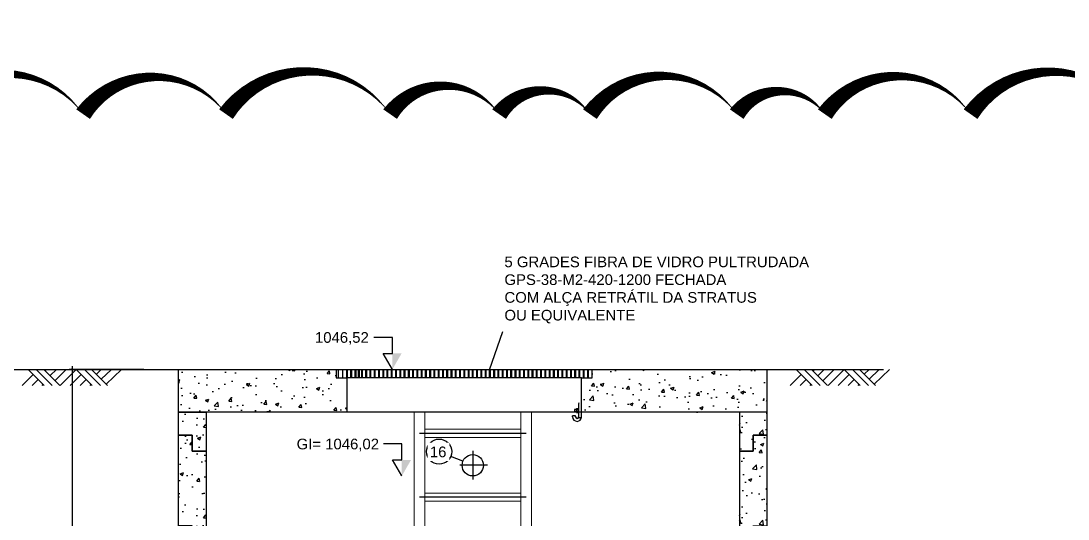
# Model space of a CAD drawing. Extents: x -160 to 364724, y -100 to 7353297.
# Drawn here: x 361672.11 to 361688.79, y 7348045.48 to 7348053.42 of the extents above; entities that cross this region are included whole.
import ezdxf
from ezdxf.enums import TextEntityAlignment as Align

# ---------------------------------------------------------------- set-up
doc = ezdxf.new("R2010")
doc.units = 0
doc.header["$LTSCALE"] = 5
doc.linetypes.add('SGC_DASHDOT', pattern=[1, 0.5, -0.25, 0, -0.25])
doc.layers.add('00-trabalho', color=7, linetype='Continuous', lineweight=25)
doc.layers.add('ESCADA', color=2, linetype='Continuous', lineweight=20)
for name, color, linetype in [('BOLA LM', 1, 'Continuous'), ('BOMBA', 1, 'Continuous'), ('GER-SIMBOLOS', 1, 'Continuous'), ('PAREDE CONCRETO CORTE', 5, 'Continuous'), ('PAREDE-VISTA', 2, 'Continuous'), ('Q-PLATO', 5, 'Continuous'), ('SANC_COTAS', 1, 'Continuous'), ('SANC_TEXTO', 2, 'Continuous'), ('SGC-Eixos', 253, 'SGC_DASHDOT'), ('SGC-Tubos (Desenho Bifilar)', 3, 'Continuous'), ('TERRENO', 6, 'Continuous'), ('VEGETAÇÃO', 7, 'Continuous')]:
    doc.layers.add(name, color=color, linetype=linetype)
doc.styles.add('R-80', font='arial.ttf')
doc.styles.get("Standard").update_dxf_attribs({"font": 'arial.ttf'})
doc.dimstyles.new('GERAL - 25', dxfattribs={"dimscale": 0.025, "dimtxt": 2, "dimasz": 1.5, "dimexe": 2, "dimexo": 1, "dimgap": 1, "dimtad": 1, "dimzin": 0, "dimtxsty": 'R-80', "dimblk": 'ARCHTICK', "dimcen": 0, "dimdle": 2, "dimclrd": 1, "dimclre": 1, "dimclrt": 2, "dimadec": 0, "dimazin": 0, "dimtfac": 0.5, "dimtmove": 2, "dimatfit": 3, "dimldrblk": 'OPEN90', "dimfxl": 1, "dimtolj": 1, "dimtzin": 0, "dimarcsym": 0})
doc.dimstyles.new('LEADER - 25', dxfattribs={"dimscale": 0.025, "dimtxt": 2, "dimasz": 1.5, "dimexe": 2, "dimexo": 1, "dimgap": 1, "dimtad": 1, "dimzin": 0, "dimtxsty": 'R-80', "dimcen": 0, "dimdle": 2, "dimclrd": 1, "dimclre": 1, "dimclrt": 2, "dimadec": 0, "dimazin": 0, "dimtfac": 0.5, "dimtmove": 2, "dimatfit": 3, "dimfxl": 1, "dimtolj": 1, "dimtzin": 0, "dimarcsym": 0})

# ---------------------------------------------------------------- blocks, each defined once
blk = doc.blocks.new('*U348')
at = {"layer": 'GER-SIMBOLOS'}
for p, q in [((-0.587, -0.3), (-0.287, 0)), ((-0.454, -0.3), (-0.154, 0)), ((-0.3, -0.3), (0, 0)), ((0.3, -0.3), (0, 0)), ((0.31, -0.3), (0.61, 0)), ((0.453, -0.3), (0.753, 0)), ((0.599, -0.3), (0.899, 0)), ((-0.563, -0.276), (-0.849, 0)), ((-0.47, -0.183), (-0.659, 0)), ((-0.377, -0.089), (-0.466, 0)), ((-0.074, -0.3), (-0.187, -0.187)), ((0.113, -0.3), (-0.094, -0.094)), ((0.393, -0.207), (0.186, 0)), ((0.486, -0.114), (0.373, 0)), ((0.579, -0.021), (0.559, 0)), ((0.826, -0.3), (0.713, -0.187)), ((1.013, -0.3), (0.806, -0.094)), ((-0.26, -0.3), (-0.28, -0.28)), ((0.64, -0.3), (0.62, -0.28))]:
    blk.add_line(p, q, dxfattribs=at)
blk = doc.blocks.new('NIVEL2')
at = {"linetype": 'Continuous'}
for p, q in [((0, 0.6), (0.346, 0.6)), ((0, 0), (0.173, 0.3)), ((0.173, 0.3), (0, 0.3))]:
    blk.add_line(p, q, dxfattribs=at)
blk.add_line((0, 0.3), (0, 0.6))
blk.add_solid([(0, 0.3), (-0.173, 0.3), (0, 0)], dxfattribs=at)
at = {"color": 0, "linetype": 'Continuous'}
blk.add_attdef('COTA-DIR', text='', height=0.2, dxfattribs=at).set_placement((0.426, 0.6), align=Align.MIDDLE_LEFT)
blk = doc.blocks.new('_ARCHTICK')
at = {"color": 0, "linetype": 'ByBlock', "const_width": 0.15}
blk.add_lwpolyline([(-0.5, -0.5), (0.5, 0.5)], dxfattribs=at)
blk = doc.blocks.new('*D447')
at = {"layer": 'Defpoints', "color": 0, "transparency": 16777216}
for p in [(361672.934, 7348047.865), (361674.095, 7348047.865), (361673.277, 7348036.212)]:
    blk.add_point(p, dxfattribs=at)
at = {"layer": 'SANC_COTAS', "color": 1, "lineweight": -2, "transparency": 16777216}
for p, q in [((361674.07, 7348047.865), (361672.884, 7348047.865)), ((361672.934, 7348036.162), (361672.934, 7348047.915)), ((361673.252, 7348036.212), (361672.884, 7348036.212))]:
    blk.add_line(p, q, dxfattribs=at)
at = {"layer": 'SANC_COTAS', "color": 1, "lineweight": -2, "transparency": 16777216, "xscale": 0.03750000000000001, "yscale": 0.03750000000000001, "zscale": 0.03750000000000001}
for p, rotation in [((361672.934, 7348047.865), 90), ((361672.934, 7348036.212), 270)]:
    blk.add_blockref('_ARCHTICK', p, dxfattribs=dict(at, rotation=rotation))
at = {"layer": 'SANC_COTAS', "color": 2, "transparency": 16777216, "insert": (361672.879, 7348042.038), "char_height": 0.05, "attachment_point": 5, "rotation": 90, "style": 'R-80'}
blk.add_mtext('\\A1;11,65', dxfattribs=at)
blk = doc.blocks.new('_Open90')
at = {"color": 0, "linetype": 'ByBlock', "lineweight": -2}
for p, q in [((0, 0), (-1, 0)), ((-0.5, 0.5), (0, 0)), ((0, 0), (-0.5, -0.5))]:
    blk.add_line(p, q, dxfattribs=at)

msp = doc.modelspace()

# ---------------------------------------------------------------- hatches: boundary and pattern name
at = {"layer": 'VEGETAÇÃO'}
h = msp.add_hatch(dxfattribs=at)
h.set_pattern_fill('AR-CONC', color=1, scale=0.003058)
h.set_pattern_definition([(50, (361688.45296, 7348045.0694), (0.557036, -0.048734), [0.058246, -0.640707]), (355, (361688.45296, 7348045.0694), (-0.107758, 0.584163), [0.046597, -0.512567]), (100.4514, (361688.4994, 7348045.06535), (0.449278, 0.53543), [0.049502, -0.544518]), (46.184, (361688.45296, 7348045.2247), (0.828834, -0.128546), [0.08737, -0.96106]), (96.6356, (361688.522, 7348045.214), (0.72587, 0.756515), [0.07425, -0.816777]), (351.184, (361688.453, 7348045.2247), (0.72587, 0.756515), [0.069895, -0.768847]), (21, (361688.5306, 7348045.1859), (0.463567, -0.31268), [0.058246, -0.640707]), (326, (361688.5306, 7348045.1859), (0.188962, 0.563162), [0.046597, -0.512566]), (71.4514, (361688.56925, 7348045.15984), (0.652529, 0.250482), [0.049502, -0.544517]), (37.5, (361688.45296, 7348045.0694), (0.0094435, 0.2585302), [0, -0.5063526, 0, -0.5203317, 0, -0.514507]), (7.5, (361688.45296, 7348045.0694), (0.2043036, 0.306306), [0, -0.296667, 0, -0.4947034, 0, -0.196095]), (327.5, (361688.27977, 7348045.0694), (0.4145733, -0.017516), [0, -0.1941536, 0, -0.605759, 0, -0.803796]), (317.5, (361688.2021, 7348045.0694), (0.45291, 0.077742), [0, -0.2524, 0, -0.402286, 0, -0.570812])])
h.paths.add_polyline_path([(361677.137, 7348047.865), (361677.137, 7348047.729), (361677.306, 7348047.729), (361677.306, 7348047.185), (361674.623, 7348047.185), (361674.623, 7348047.865)])
h = msp.add_hatch(dxfattribs=at)
h.set_pattern_fill('AR-CONC', color=1, scale=0.003058)
h.set_pattern_definition([(50, (361683.8604, 7348045.0694), (0.557036, -0.048734), [0.058246, -0.64071]), (355, (361683.8604, 7348045.0694), (-0.10776, 0.58416), [0.0466, -0.51257]), (100.451, (361683.9068, 7348045.06535), (0.44928, 0.53543), [0.0495, -0.54452]), (46.184, (361683.8604, 7348045.2247), (0.82883, -0.12855), [0.08737, -0.96106]), (96.636, (361683.9295, 7348045.214), (0.72587, 0.75651), [0.07425, -0.81678]), (351.184, (361683.8604, 7348045.2247), (0.72587, 0.75651), [0.0699, -0.76885]), (21, (361683.93806, 7348045.1859), (0.463567, -0.31268), [0.058246, -0.64071]), (326, (361683.93806, 7348045.1859), (0.18896, 0.56316), [0.0466, -0.512566]), (71.451, (361683.9767, 7348045.15984), (0.65253, 0.25048), [0.0495, -0.54452]), (37.5, (361683.8604, 7348045.0694), (0.009444, 0.25853), [0, -0.506353, 0, -0.520332, 0, -0.514507]), (7.5, (361683.8604, 7348045.0694), (0.204304, 0.306306), [0, -0.296667, 0, -0.494703, 0, -0.196095]), (327.5, (361683.6872, 7348045.0694), (0.414573, -0.017516), [0, -0.194154, 0, -0.60576, 0, -0.803796]), (317.5, (361683.60955, 7348045.0694), (0.45291, 0.077742), [0, -0.2524, 0, -0.402286, 0, -0.570812])])
h.paths.add_polyline_path([(361681.213, 7348047.865), (361683.996, 7348047.865), (361683.996, 7348047.185), (361681.043, 7348047.185), (361681.043, 7348047.729), (361681.213, 7348047.729)])
h = msp.add_hatch(dxfattribs=at)
h.set_pattern_fill('AR-CONC', color=1, scale=0.003058)
h.set_pattern_definition([(50, (361730.22297, 7348050.735), (0.5570364, -0.0487343), [0.058246, -0.640707]), (355, (361730.22297, 7348050.735), (-0.107758, 0.5841634), [0.046597, -0.5125673]), (100.4514, (361730.2694, 7348050.73096), (0.4492783, 0.535429), [0.0495016, -0.5445175]), (46.1842, (361730.223, 7348050.89034), (0.828834, -0.128546), [0.087369, -0.96106]), (96.6356, (361730.29204, 7348050.8796), (0.725872, 0.756515), [0.074252, -0.816777]), (351.1842, (361730.223, 7348050.8903), (0.725872, 0.756515), [0.069895, -0.768847]), (21, (361730.30063, 7348050.8515), (0.4635666, -0.3126796), [0.058246, -0.640707]), (326, (361730.30063, 7348050.8515), (0.188962, 0.5631615), [0.046597, -0.5125655]), (71.4514, (361730.33926, 7348050.82546), (0.6525286, 0.250482), [0.0495016, -0.5445166]), (37.5, (361730.22297, 7348050.73502), (0.0094435, 0.2585302), [0, -0.5063526, 0, -0.5203317, 0, -0.514507]), (7.5, (361730.22297, 7348050.73502), (0.2043036, 0.3063058), [0, -0.2966667, 0, -0.4947034, 0, -0.1960951]), (327.5, (361730.04979, 7348050.73502), (0.4145733, -0.01751585), [0, -0.1941536, 0, -0.6057593, 0, -0.803796]), (317.5, (361729.97212, 7348050.73502), (0.4529105, 0.0777424), [0, -0.2523997, 0, -0.4022863, 0, -0.5708116])])
h.paths.add_polyline_path([(361674.623, 7348046.814), (361674.623, 7348047.185), (361674.843, 7348047.185), (361674.843, 7348047.185), (361675.064, 7348047.185), (361675.064, 7348046.56), (361674.843, 7348046.56), (361674.843, 7348046.814)])
h = msp.add_hatch(dxfattribs=at)
h.set_pattern_fill('AR-CONC', color=1, scale=0.003058)
h.set_pattern_definition([(50, (361728.52434, 7348040.6287), (0.5570364, -0.0487343), [0.058246, -0.640707]), (355, (361728.52434, 7348040.6287), (-0.107758, 0.5841634), [0.046597, -0.512567]), (100.4514, (361728.57076, 7348040.62464), (0.449278, 0.535429), [0.0495016, -0.5445175]), (46.1842, (361728.52434, 7348040.784), (0.828834, -0.128546), [0.087369, -0.96106]), (96.6356, (361728.5934, 7348040.7733), (0.725872, 0.756515), [0.074252, -0.816777]), (351.1842, (361728.5243, 7348040.784), (0.725872, 0.756515), [0.069895, -0.768847]), (21, (361728.602, 7348040.7452), (0.4635666, -0.3126796), [0.058246, -0.640707]), (326, (361728.602, 7348040.7452), (0.188962, 0.5631615), [0.046597, -0.5125655]), (71.4514, (361728.64063, 7348040.71914), (0.6525286, 0.250482), [0.0495016, -0.5445166]), (37.5, (361728.52434, 7348040.6287), (0.0094435, 0.2585302), [0, -0.5063526, 0, -0.5203317, 0, -0.514507]), (7.5, (361728.52434, 7348040.6287), (0.2043036, 0.3063058), [0, -0.2966667, 0, -0.4947034, 0, -0.1960951]), (327.5, (361728.35115, 7348040.6287), (0.4145733, -0.0175158), [0, -0.1941536, 0, -0.6057593, 0, -0.803796]), (317.5, (361728.2735, 7348040.6287), (0.4529105, 0.0777424), [0, -0.2523997, 0, -0.4022863, 0, -0.5708116])])
h.paths.add_polyline_path([(361683.999, 7348046.814), (361683.999, 7348047.185), (361683.778, 7348047.185), (361683.557, 7348047.185), (361683.557, 7348046.56), (361683.778, 7348046.56), (361683.778, 7348046.814)])
h = msp.add_hatch(dxfattribs=at)
h.set_pattern_fill('AR-CONC', color=1, scale=0.003058)
h.set_pattern_definition([(50, (361730.22297, 7348049.2912), (0.5570364, -0.0487343), [0.058246, -0.640707]), (355, (361730.22297, 7348049.2912), (-0.107758, 0.5841634), [0.046597, -0.5125673]), (100.4514, (361730.2694, 7348049.2871), (0.4492783, 0.535429), [0.0495016, -0.5445175]), (46.1842, (361730.223, 7348049.4465), (0.828834, -0.128546), [0.087369, -0.96106]), (96.6356, (361730.29204, 7348049.4358), (0.725872, 0.756515), [0.074252, -0.816777]), (351.1842, (361730.223, 7348049.4465), (0.725872, 0.756515), [0.069895, -0.768847]), (21, (361730.30063, 7348049.40768), (0.4635666, -0.3126796), [0.058246, -0.640707]), (326, (361730.30063, 7348049.4077), (0.188962, 0.5631615), [0.046597, -0.5125655]), (71.4514, (361730.33926, 7348049.3816), (0.6525286, 0.250482), [0.0495016, -0.5445166]), (37.5, (361730.22297, 7348049.29118), (0.0094435, 0.2585302), [0, -0.5063526, 0, -0.5203317, 0, -0.514507]), (7.5, (361730.22297, 7348049.29118), (0.2043036, 0.3063058), [0, -0.2966667, 0, -0.4947034, 0, -0.1960951]), (327.5, (361730.04979, 7348049.29118), (0.4145733, -0.01751585), [0, -0.1941536, 0, -0.6057593, 0, -0.803796]), (317.5, (361729.97212, 7348049.2912), (0.4529105, 0.0777424), [0, -0.2523997, 0, -0.4022863, 0, -0.5708116])])
h.paths.add_polyline_path([(361674.623, 7348045.371), (361674.623, 7348046.814), (361674.843, 7348046.814), (361674.843, 7348046.56), (361675.064, 7348046.56), (361675.064, 7348045.116), (361674.843, 7348045.116), (361674.843, 7348045.371)])
h = msp.add_hatch(dxfattribs=at)
h.set_pattern_fill('AR-CONC', color=1, scale=0.003058)
h.set_pattern_definition([(50, (361728.52434, 7348039.18487), (0.5570364, -0.0487343), [0.058246, -0.640707]), (355, (361728.52434, 7348039.18487), (-0.107758, 0.5841634), [0.046597, -0.512567]), (100.4514, (361728.57076, 7348039.1808), (0.449278, 0.535429), [0.0495016, -0.5445175]), (46.1842, (361728.52434, 7348039.3402), (0.828834, -0.128546), [0.087369, -0.96106]), (96.6356, (361728.5934, 7348039.3295), (0.725872, 0.756515), [0.074252, -0.816777]), (351.1842, (361728.5243, 7348039.3402), (0.725872, 0.756515), [0.069895, -0.768847]), (21, (361728.602, 7348039.30136), (0.4635666, -0.3126796), [0.058246, -0.640707]), (326, (361728.602, 7348039.30136), (0.188962, 0.5631615), [0.046597, -0.5125655]), (71.4514, (361728.64063, 7348039.2753), (0.6525286, 0.250482), [0.0495016, -0.5445166]), (37.5, (361728.52434, 7348039.18487), (0.0094435, 0.2585302), [0, -0.5063526, 0, -0.5203317, 0, -0.514507]), (7.5, (361728.52434, 7348039.18487), (0.2043036, 0.3063058), [0, -0.2966667, 0, -0.4947034, 0, -0.1960951]), (327.5, (361728.35115, 7348039.18487), (0.4145733, -0.0175158), [0, -0.1941536, 0, -0.6057593, 0, -0.803796]), (317.5, (361728.2735, 7348039.18487), (0.4529105, 0.0777424), [0, -0.2523997, 0, -0.4022863, 0, -0.5708116])])
h.paths.add_polyline_path([(361683.999, 7348045.371), (361683.999, 7348046.814), (361683.778, 7348046.814), (361683.778, 7348046.56), (361683.557, 7348046.56), (361683.557, 7348045.116), (361683.778, 7348045.116), (361683.778, 7348045.371)])

# ---------------------------------------------------------------- linework, layer by layer
msp.add_lwpolyline([(361689.834, 7348051.935, 0, 0.267, 0.520567), (361687.239, 7348051.935, 0, 0.267, 0.520567), (361684.917, 7348051.935, 0, 0.267, 0.520567), (361683.514, 7348051.935, 0, 0.267, 0.520567), (361681.176, 7348051.935, 0, 0.267, 0.520567), (361679.73, 7348051.935, 0, 0.267, 0.520567), (361677.994, 7348051.935, 0, 0.267, 0.520567), (361675.38, 7348051.935, 0, 0.267, 0.520567), (361673.104, 7348051.935, 0, 0.267, 0.520567), (361670.642, 7348051.935, 0, 0.267, 0.520567), (361669.083, 7348051.935, 0, 0.267, 0.520567), (361666.648, 7348051.935, 0, 0.267, 0.520567), (361664.065, 7348051.935, 0, 0.267, 0.520567), (361661.425, 7348051.935, 0, 0.267, 0.520567)], format="xyseb")
at = {"layer": 'BOLA LM'}
msp.add_line((361679.154, 7348046.4), (361678.96, 7348046.478), dxfattribs=at)
msp.add_circle((361678.774, 7348046.554), 0.201, dxfattribs=at)
at = {"layer": 'BOMBA'}
for p, q in [((361680.996, 7348047.318), (361680.996, 7348047.101)), ((361680.965, 7348047.226), (361680.931, 7348047.226)), ((361680.931, 7348047.226), (361680.931, 7348047.192)), ((361680.965, 7348047.192), (361680.931, 7348047.192)), ((361680.965, 7348047.243), (361680.965, 7348047.176)), ((361680.965, 7348047.243), (361680.989, 7348047.243)), ((361680.965, 7348047.226), (361680.989, 7348047.226)), ((361680.965, 7348047.193), (361680.989, 7348047.193)), ((361680.965, 7348047.176), (361680.989, 7348047.176)), ((361680.989, 7348047.245), (361680.989, 7348047.174)), ((361680.996, 7348047.245), (361680.989, 7348047.245)), ((361680.996, 7348047.174), (361680.989, 7348047.174)), ((361681.043, 7348047.108), (361681.043, 7348047.185)), ((361680.948, 7348047.125), (361680.901, 7348047.125)), ((361680.901, 7348047.108), (361680.901, 7348047.125)), ((361680.948, 7348047.108), (361680.948, 7348047.125)), ((361681.033, 7348047.091), (361681.006, 7348047.091))]:
    msp.add_line(p, q, dxfattribs=at)
for centre, radius, start, end in [((361681.006, 7348047.318), 0.0102, 90, 180), ((361681.033, 7348047.318), 0.0102, 0, 90), ((361680.969, 7348047.199), 0.0272, 0, 90), ((361680.972, 7348047.108), 0.0713, 180, 0), ((361680.972, 7348047.108), 0.0238, 180, 0), ((361681.006, 7348047.101), 0.0102, 180, 270), ((361681.033, 7348047.101), 0.0102, 270, 353.6206)]:
    msp.add_arc(centre, radius, start, end, dxfattribs=at)
at = {"layer": 'ESCADA'}
for p, q in [((361678.377, 7348047.185), (361678.377, 7348036.937)), ((361678.546, 7348047.185), (361678.546, 7348036.887)), ((361680.075, 7348047.185), (361680.075, 7348039.267)), ((361680.245, 7348047.185), (361680.245, 7348039.267)), ((361680.075, 7348046.91), (361678.546, 7348046.91)), ((361680.075, 7348046.781), (361678.546, 7348046.781)), ((361680.075, 7348045.891), (361678.546, 7348045.891)), ((361680.075, 7348045.762), (361678.546, 7348045.762))]:
    msp.add_line(p, q, dxfattribs=at)
at = {"layer": 'PAREDE CONCRETO CORTE', "flags": 128}
for points in [[(361677.306, 7348047.185), (361674.623, 7348047.185), (361674.623, 7348047.865), (361677.137, 7348047.865), (361677.137, 7348047.729), (361677.306, 7348047.729), (361677.306, 7348047.185)], [(361674.623, 7348046.814), (361674.623, 7348047.185), (361674.843, 7348047.185), (361674.843, 7348047.185), (361675.064, 7348047.185), (361675.064, 7348046.56), (361674.843, 7348046.56), (361674.843, 7348046.814)], [(361683.999, 7348046.814), (361683.999, 7348047.185), (361683.778, 7348047.185), (361683.778, 7348047.185), (361683.557, 7348047.185), (361683.557, 7348046.56), (361683.778, 7348046.56), (361683.778, 7348046.814)], [(361674.623, 7348045.371), (361674.623, 7348046.814), (361674.843, 7348046.814), (361674.843, 7348046.56), (361675.064, 7348046.56), (361675.064, 7348045.116), (361674.843, 7348045.116), (361674.843, 7348045.371)], [(361683.999, 7348045.371), (361683.999, 7348046.814), (361683.778, 7348046.814), (361683.778, 7348046.56), (361683.557, 7348046.56), (361683.557, 7348045.116), (361683.778, 7348045.116), (361683.778, 7348045.371)]]:
    msp.add_lwpolyline(points, close=True, dxfattribs=at)
msp.add_lwpolyline([(361681.213, 7348047.729), (361681.213, 7348047.865), (361683.996, 7348047.865), (361683.996, 7348047.185), (361681.043, 7348047.185), (361681.043, 7348047.729), (361681.213, 7348047.729)], dxfattribs=at)
at = {"layer": 'PAREDE-VISTA'}
for p, q in [((361681.043, 7348047.729), (361677.306, 7348047.729)), ((361681.043, 7348047.185), (361677.306, 7348047.185))]:
    msp.add_line(p, q, dxfattribs=at)
for points in [[(361677.137, 7348047.865), (361681.213, 7348047.865), (361681.213, 7348047.858), (361677.137, 7348047.858)], [(361677.174, 7348047.729), (361677.174, 7348047.858), (361677.167, 7348047.858), (361677.167, 7348047.729)], [(361677.242, 7348047.729), (361677.242, 7348047.858), (361677.235, 7348047.858), (361677.235, 7348047.729)], [(361677.303, 7348047.729), (361677.303, 7348047.858), (361677.31, 7348047.858), (361677.31, 7348047.729)], [(361677.371, 7348047.729), (361677.371, 7348047.858), (361677.378, 7348047.858), (361677.378, 7348047.729)], [(361677.439, 7348047.729), (361677.439, 7348047.858), (361677.446, 7348047.858), (361677.446, 7348047.729)], [(361677.492, 7348047.729), (361677.492, 7348047.858), (361677.499, 7348047.858), (361677.499, 7348047.729)], [(361677.541, 7348047.729), (361677.541, 7348047.858), (361677.548, 7348047.858), (361677.548, 7348047.729)], [(361677.609, 7348047.729), (361677.609, 7348047.858), (361677.616, 7348047.858), (361677.616, 7348047.729)], [(361677.609, 7348047.729), (361677.609, 7348047.858), (361677.616, 7348047.858), (361677.616, 7348047.729)], [(361677.677, 7348047.729), (361677.677, 7348047.858), (361677.684, 7348047.858), (361677.684, 7348047.729)], [(361677.745, 7348047.729), (361677.745, 7348047.858), (361677.751, 7348047.858), (361677.751, 7348047.729)], [(361677.813, 7348047.729), (361677.813, 7348047.858), (361677.819, 7348047.858), (361677.819, 7348047.729)], [(361677.881, 7348047.729), (361677.881, 7348047.858), (361677.887, 7348047.858), (361677.887, 7348047.729)], [(361677.949, 7348047.729), (361677.949, 7348047.858), (361677.955, 7348047.858), (361677.955, 7348047.729)], [(361678.016, 7348047.729), (361678.016, 7348047.858), (361678.023, 7348047.858), (361678.023, 7348047.729)], [(361678.084, 7348047.729), (361678.084, 7348047.858), (361678.091, 7348047.858), (361678.091, 7348047.729)], [(361678.152, 7348047.729), (361678.152, 7348047.858), (361678.159, 7348047.858), (361678.159, 7348047.729)], [(361678.22, 7348047.729), (361678.22, 7348047.858), (361678.227, 7348047.858), (361678.227, 7348047.729)], [(361678.288, 7348047.729), (361678.288, 7348047.858), (361678.295, 7348047.858), (361678.295, 7348047.729)], [(361678.356, 7348047.729), (361678.356, 7348047.858), (361678.363, 7348047.858), (361678.363, 7348047.729)], [(361678.424, 7348047.729), (361678.424, 7348047.858), (361678.431, 7348047.858), (361678.431, 7348047.729)], [(361678.492, 7348047.729), (361678.492, 7348047.858), (361678.499, 7348047.858), (361678.499, 7348047.729)], [(361678.56, 7348047.729), (361678.56, 7348047.858), (361678.567, 7348047.858), (361678.567, 7348047.729)], [(361678.628, 7348047.729), (361678.628, 7348047.858), (361678.635, 7348047.858), (361678.635, 7348047.729)], [(361678.696, 7348047.729), (361678.696, 7348047.858), (361678.703, 7348047.858), (361678.703, 7348047.729)], [(361678.764, 7348047.729), (361678.764, 7348047.858), (361678.771, 7348047.858), (361678.771, 7348047.729)], [(361678.832, 7348047.729), (361678.832, 7348047.858), (361678.839, 7348047.858), (361678.839, 7348047.729)], [(361678.9, 7348047.729), (361678.9, 7348047.858), (361678.907, 7348047.858), (361678.907, 7348047.729)], [(361678.968, 7348047.729), (361678.968, 7348047.858), (361678.975, 7348047.858), (361678.975, 7348047.729)], [(361679.036, 7348047.729), (361679.036, 7348047.858), (361679.042, 7348047.858), (361679.042, 7348047.729)], [(361679.104, 7348047.729), (361679.104, 7348047.858), (361679.11, 7348047.858), (361679.11, 7348047.729)], [(361679.172, 7348047.729), (361679.172, 7348047.858), (361679.178, 7348047.858), (361679.178, 7348047.729)], [(361679.24, 7348047.729), (361679.24, 7348047.858), (361679.246, 7348047.858), (361679.246, 7348047.729)], [(361679.307, 7348047.729), (361679.307, 7348047.858), (361679.314, 7348047.858), (361679.314, 7348047.729)], [(361679.375, 7348047.729), (361679.375, 7348047.858), (361679.382, 7348047.858), (361679.382, 7348047.729)], [(361679.443, 7348047.729), (361679.443, 7348047.858), (361679.45, 7348047.858), (361679.45, 7348047.729)], [(361679.511, 7348047.729), (361679.511, 7348047.858), (361679.518, 7348047.858), (361679.518, 7348047.729)], [(361679.579, 7348047.729), (361679.579, 7348047.858), (361679.586, 7348047.858), (361679.586, 7348047.729)], [(361679.647, 7348047.729), (361679.647, 7348047.858), (361679.654, 7348047.858), (361679.654, 7348047.729)], [(361679.715, 7348047.729), (361679.715, 7348047.858), (361679.722, 7348047.858), (361679.722, 7348047.729)], [(361679.783, 7348047.729), (361679.783, 7348047.858), (361679.79, 7348047.858), (361679.79, 7348047.729)], [(361679.851, 7348047.729), (361679.851, 7348047.858), (361679.858, 7348047.858), (361679.858, 7348047.729)], [(361679.919, 7348047.729), (361679.919, 7348047.858), (361679.926, 7348047.858), (361679.926, 7348047.729)], [(361679.987, 7348047.729), (361679.987, 7348047.858), (361679.994, 7348047.858), (361679.994, 7348047.729)], [(361680.055, 7348047.729), (361680.055, 7348047.858), (361680.062, 7348047.858), (361680.062, 7348047.729)], [(361680.123, 7348047.729), (361680.123, 7348047.858), (361680.13, 7348047.858), (361680.13, 7348047.729)], [(361680.191, 7348047.729), (361680.191, 7348047.858), (361680.198, 7348047.858), (361680.198, 7348047.729)], [(361680.259, 7348047.729), (361680.259, 7348047.858), (361680.265, 7348047.858), (361680.265, 7348047.729)], [(361680.327, 7348047.729), (361680.327, 7348047.858), (361680.333, 7348047.858), (361680.333, 7348047.729)], [(361680.395, 7348047.729), (361680.395, 7348047.858), (361680.401, 7348047.858), (361680.401, 7348047.729)], [(361680.463, 7348047.729), (361680.463, 7348047.858), (361680.469, 7348047.858), (361680.469, 7348047.729)], [(361680.53, 7348047.729), (361680.53, 7348047.858), (361680.537, 7348047.858), (361680.537, 7348047.729)], [(361680.598, 7348047.729), (361680.598, 7348047.858), (361680.605, 7348047.858), (361680.605, 7348047.729)], [(361680.666, 7348047.729), (361680.666, 7348047.858), (361680.673, 7348047.858), (361680.673, 7348047.729)], [(361680.734, 7348047.729), (361680.734, 7348047.858), (361680.741, 7348047.858), (361680.741, 7348047.729)], [(361680.802, 7348047.729), (361680.802, 7348047.858), (361680.809, 7348047.858), (361680.809, 7348047.729)], [(361680.87, 7348047.729), (361680.87, 7348047.858), (361680.877, 7348047.858), (361680.877, 7348047.729)], [(361680.938, 7348047.729), (361680.938, 7348047.858), (361680.945, 7348047.858), (361680.945, 7348047.729)], [(361681.006, 7348047.729), (361681.006, 7348047.858), (361681.013, 7348047.858), (361681.013, 7348047.729)], [(361681.074, 7348047.729), (361681.074, 7348047.858), (361681.081, 7348047.858), (361681.081, 7348047.729)], [(361681.142, 7348047.729), (361681.142, 7348047.858), (361681.149, 7348047.858), (361681.149, 7348047.729)]]:
    msp.add_lwpolyline(points, close=True, dxfattribs=at)
at = {"layer": 'SGC-Eixos'}
for p, q in [((361680.16, 7348046.845), (361678.462, 7348046.845)), ((361679.311, 7348046.567), (361679.311, 7348046.107)), ((361679.545, 7348046.336), (361679.105, 7348046.336)), ((361680.16, 7348045.826), (361678.462, 7348045.826))]:
    msp.add_line(p, q, dxfattribs=at)
at = {"layer": 'SGC-Tubos (Desenho Bifilar)'}
msp.add_circle((361679.311, 7348046.336), 0.17, dxfattribs=at)
at = {"layer": 'TERRENO'}
for p, q in [((361658.61, 7348047.865), (361674.623, 7348047.865)), ((361683.999, 7348047.865), (361685.851, 7348047.865))]:
    msp.add_line(p, q, dxfattribs=at)

# ---------------------------------------------------------------- block references
at = {"layer": 'GER-SIMBOLOS', "color": 7}
ref = msp.add_blockref('NIVEL2', (361678.03, 7348047.865), dxfattribs=dict(at, xscale=-0.849315860434, yscale=0.849315860434, zscale=0.849315860434))
ref.add_attrib('COTA-DIR', '1046,52', dxfattribs={"layer": '00-trabalho', "color": 2, "linetype": 'Continuous', "height": 0.1699, "style": 'R-80'}).set_placement((361676.797, 7348048.374), align=Align.MIDDLE_LEFT)
at = {"layer": 'GER-SIMBOLOS', "color": 7, "xscale": -0.849315861852293, "yscale": 0.849315861852293, "zscale": 0.849315861852293}
for p in [(361672.995, 7348047.865), (361685.226, 7348047.865)]:
    msp.add_blockref('*U348', p, dxfattribs=at)
at = {"layer": 'GER-SIMBOLOS', "color": 7}
ref = msp.add_blockref('NIVEL2', (361678.18, 7348046.166), dxfattribs=dict(at, xscale=-0.849315860434, yscale=0.849315860434, zscale=0.849315860434))
ref.add_attrib('COTA-DIR', 'GI= 1046,02', dxfattribs={"layer": '00-trabalho', "color": 2, "linetype": 'Continuous', "height": 0.16986, "style": 'R-80'}).set_placement((361676.505, 7348046.675), align=Align.MIDDLE_LEFT)

# ---------------------------------------------------------------- dimensions: what is measured, and where the dimension line sits
at = {"layer": 'SANC_COTAS'}
dim = msp.add_linear_dim(base=(361672.934, 7348047.865), p1=(361673.277, 7348036.212), p2=(361674.095, 7348047.865), angle=90, dimstyle='GERAL - 25', dxfattribs=at)
dim.commit()
dim.dimension.update_dxf_attribs({"geometry": '*D447', "text_midpoint": (361672.879, 7348042.038)})

# ---------------------------------------------------------------- leaders
msp.add_leader([(361679.579, 7348047.858), (361679.79, 7348048.47)], dimstyle='LEADER - 25', dxfattribs=at)

# ---------------------------------------------------------------- next in the draw order: wipeouts: each hides what was drawn before it
for points, layer in [([(361679.756, 7348048.521), (361684.717, 7348048.521), (361684.717, 7348049.724), (361679.756, 7348049.724)], 'SANC_COTAS'), ([(361678.593, 7348046.403), (361678.939, 7348046.403), (361678.939, 7348046.695), (361678.593, 7348046.695)], 'SANC_TEXTO')]:
    msp.add_wipeout(points).dxf.layer = layer

# ---------------------------------------------------------------- next in the draw order: linework, layer by layer
at = {"layer": 'Q-PLATO'}
msp.add_circle((361680.209, 7348035.523), 46.912, dxfattribs=at)

# ---------------------------------------------------------------- next in the draw order: texts
at = {"layer": 'SANC_COTAS', "color": 2, "insert": (361679.815, 7348049.664), "char_height": 0.16986, "attachment_point": 1, "style": 'R-80'}
msp.add_mtext('5 GRADES FIBRA DE VIDRO PULTRUDADA\\PGPS-38-M2-420-1200 FECHADA\\PCOM ALÇA RETRÁTIL DA STRATUS\\POU EQUIVALENTE', dxfattribs=at)
at = {"layer": 'SANC_TEXTO', "style": 'R-80'}
msp.add_text('16', height=0.1699, dxfattribs=at).set_placement((361678.759, 7348046.465), align=Align.CENTER)

doc.saveas('drawing.dxf')
